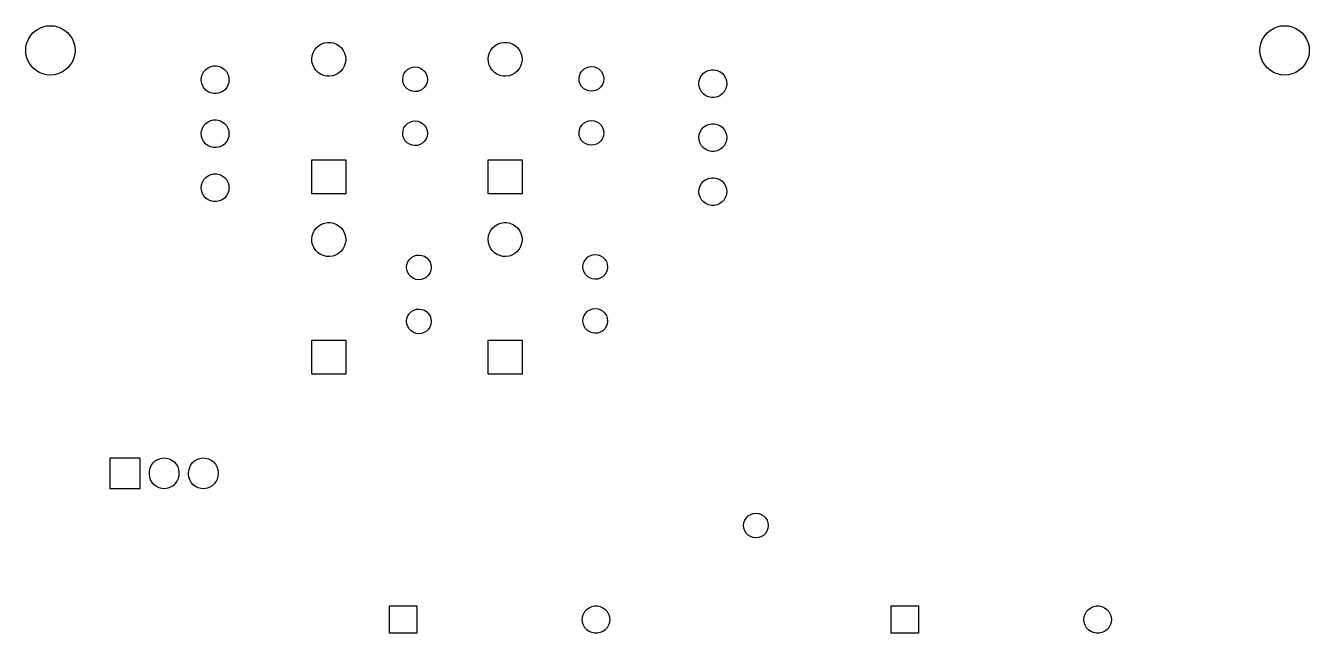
# Model space of a CAD drawing. Extents: x 78.4 to 161.6, y -136.6 to -50.4.
# Drawn here: x 78.4 to 161.6, y -89.8 to -50.4 of the extents above; entities that cross this region are included whole.
import ezdxf

# ---------------------------------------------------------------- set-up
doc = ezdxf.new("R2010")
doc.units = 0
doc.layers.add('BLACK', color=7, linetype='CONTINUOUS')

msp = doc.modelspace()

# ---------------------------------------------------------------- linework, layer by layer
at = {"layer": 'BLACK', "linetype": 'CONTINUOUS'}
for p, q in [((78.8686, -50.8686), (79.0595, -50.7056)), ((79.0595, -50.7056), (79.2736, -50.5744)), ((79.2736, -50.5744), (79.5056, -50.4783)), ((79.5056, -50.4783), (79.7497, -50.4197)), ((79.7497, -50.4197), (80, -50.4)), ((80, -50.4), (80.2503, -50.4197)), ((80.2503, -50.4197), (80.4944, -50.4783)), ((80.4944, -50.4783), (80.7264, -50.5744)), ((80.7264, -50.5744), (80.9405, -50.7056)), ((80.9405, -50.7056), (81.1314, -50.8686)), ((158.869, -50.8686), (159.06, -50.7056)), ((159.06, -50.7056), (159.274, -50.5744)), ((159.274, -50.5744), (159.506, -50.4783)), ((159.506, -50.4783), (159.75, -50.4197)), ((159.75, -50.4197), (160, -50.4)), ((160, -50.4), (160.25, -50.4197)), ((160.25, -50.4197), (160.494, -50.4783)), ((160.494, -50.4783), (160.726, -50.5744)), ((160.726, -50.5744), (160.94, -50.7056)), ((160.94, -50.7056), (161.131, -50.8686)), ((78.4197, -51.7497), (78.4783, -51.5056)), ((78.4783, -51.5056), (78.5744, -51.2736)), ((78.5744, -51.2736), (78.7056, -51.0595)), ((78.7056, -51.0595), (78.8686, -50.8686)), ((81.1314, -50.8686), (81.2944, -51.0595)), ((81.2944, -51.0595), (81.4256, -51.2736)), ((81.4256, -51.2736), (81.5217, -51.5056)), ((81.5217, -51.5056), (81.5803, -51.7497)), ((97.5704, -51.5852), (97.7593, -51.5155)), ((97.7593, -51.5155), (97.9577, -51.4814)), ((97.9577, -51.4814), (98.159, -51.484)), ((98.159, -51.484), (98.3564, -51.5233)), ((98.3564, -51.5233), (98.5434, -51.5979)), ((109, -51.5852), (109.189, -51.5155)), ((109.189, -51.5155), (109.388, -51.4814)), ((109.388, -51.4814), (109.589, -51.484)), ((109.589, -51.484), (109.786, -51.5233)), ((109.786, -51.5233), (109.973, -51.5979)), ((158.42, -51.7497), (158.478, -51.5056)), ((158.478, -51.5056), (158.574, -51.2736)), ((158.574, -51.2736), (158.706, -51.0595)), ((158.706, -51.0595), (158.869, -50.8686)), ((161.131, -50.8686), (161.294, -51.0595)), ((161.294, -51.0595), (161.426, -51.2736)), ((161.426, -51.2736), (161.522, -51.5056)), ((161.522, -51.5056), (161.58, -51.7497)), ((78.4, -52), (78.4197, -51.7497)), ((78.4197, -52.2503), (78.4, -52)), ((78.4783, -52.4944), (78.4197, -52.2503)), ((81.5803, -52.2503), (81.5217, -52.4944)), ((81.5803, -51.7497), (81.6, -52)), ((81.6, -52), (81.5803, -52.2503)), ((96.9444, -52.5492), (96.968, -52.3493)), ((96.968, -52.3493), (97.0277, -52.157)), ((97.0277, -52.157), (97.1215, -51.9789)), ((97.1215, -51.9789), (97.2461, -51.8208)), ((97.2461, -51.8208), (97.3974, -51.6881)), ((97.3974, -51.6881), (97.5704, -51.5852)), ((98.5434, -51.5979), (98.7136, -51.7053)), ((98.7136, -51.7053), (98.8615, -51.842)), ((98.8615, -51.842), (98.9819, -52.0033)), ((98.9819, -52.0033), (99.0709, -52.1838)), ((99.0709, -52.1838), (99.1256, -52.3775)), ((99.1256, -52.3775), (99.144, -52.578)), ((108.374, -52.5492), (108.398, -52.3493)), ((108.398, -52.3493), (108.458, -52.157)), ((108.458, -52.157), (108.551, -51.9789)), ((108.551, -51.9789), (108.676, -51.8208)), ((108.676, -51.8208), (108.827, -51.6881)), ((108.827, -51.6881), (109, -51.5852)), ((109.973, -51.5979), (110.144, -51.7053)), ((110.144, -51.7053), (110.291, -51.842)), ((110.291, -51.842), (110.412, -52.0033)), ((110.412, -52.0033), (110.501, -52.1838)), ((110.501, -52.1838), (110.556, -52.3775)), ((110.556, -52.3775), (110.574, -52.578)), ((158.4, -52), (158.42, -51.7497)), ((158.42, -52.2503), (158.4, -52)), ((158.478, -52.4944), (158.42, -52.2503)), ((161.58, -52.2503), (161.522, -52.4944)), ((161.58, -51.7497), (161.6, -52)), ((161.6, -52), (161.58, -52.2503)), ((78.5744, -52.7264), (78.4783, -52.4944)), ((78.7056, -52.9405), (78.5744, -52.7264)), ((78.8686, -53.1314), (78.7056, -52.9405)), ((79.0595, -53.2944), (78.8686, -53.1314)), ((81.1314, -53.1314), (80.9405, -53.2944)), ((81.2944, -52.9405), (81.1314, -53.1314)), ((81.4256, -52.7264), (81.2944, -52.9405)), ((81.5217, -52.4944), (81.4256, -52.7264)), ((89.9499, -53.375), (90.0758, -53.2352)), ((90.0758, -53.2352), (90.228, -53.1246)), ((90.228, -53.1246), (90.3999, -53.048)), ((90.3999, -53.048), (90.5839, -53.0089)), ((90.5839, -53.0089), (90.7721, -53.0089)), ((90.7721, -53.0089), (90.9561, -53.048)), ((90.9561, -53.048), (91.128, -53.1246)), ((91.128, -53.1246), (91.2802, -53.2352)), ((91.2802, -53.2352), (91.4061, -53.375)), ((96.9575, -52.7501), (96.9444, -52.5492)), ((97.0071, -52.9452), (96.9575, -52.7501)), ((97.0914, -53.128), (97.0071, -52.9452)), ((97.2076, -53.2924), (97.0914, -53.128)), ((98.9505, -53.201), (98.8218, -53.3558)), ((99.0489, -53.0254), (98.9505, -53.201)), ((99.1136, -52.8348), (99.0489, -53.0254)), ((99.1425, -52.6356), (99.1136, -52.8348)), ((99.144, -52.578), (99.1425, -52.6356)), ((103.017, -53.3704), (103.144, -53.2456)), ((103.144, -53.2456), (103.296, -53.1521)), ((103.296, -53.1521), (103.465, -53.0947)), ((103.465, -53.0947), (103.643, -53.076)), ((103.643, -53.076), (103.82, -53.0971)), ((103.82, -53.0971), (103.988, -53.157)), ((103.988, -53.157), (104.138, -53.2525)), ((108.388, -52.7501), (108.374, -52.5492)), ((108.437, -52.9452), (108.388, -52.7501)), ((108.521, -53.128), (108.437, -52.9452)), ((108.638, -53.2924), (108.521, -53.128)), ((110.381, -53.201), (110.252, -53.3558)), ((110.479, -53.0254), (110.381, -53.201)), ((110.544, -52.8348), (110.479, -53.0254)), ((110.572, -52.6356), (110.544, -52.8348)), ((110.574, -52.578), (110.572, -52.6356)), ((114.447, -53.3424), (114.574, -53.2176)), ((114.574, -53.2176), (114.726, -53.1241)), ((114.726, -53.1241), (114.895, -53.0667)), ((114.895, -53.0667), (115.073, -53.048)), ((115.073, -53.048), (115.25, -53.0691)), ((115.25, -53.0691), (115.418, -53.129)), ((115.418, -53.129), (115.568, -53.2245)), ((115.568, -53.2245), (115.694, -53.3511)), ((158.574, -52.7264), (158.478, -52.4944)), ((158.706, -52.9405), (158.574, -52.7264)), ((158.869, -53.1314), (158.706, -52.9405)), ((159.06, -53.2944), (158.869, -53.1314)), ((161.131, -53.1314), (160.94, -53.2944)), ((161.294, -52.9405), (161.131, -53.1314)), ((161.426, -52.7264), (161.294, -52.9405)), ((161.522, -52.4944), (161.426, -52.7264)), ((79.2736, -53.4256), (79.0595, -53.2944)), ((79.5056, -53.5217), (79.2736, -53.4256)), ((79.7497, -53.5803), (79.5056, -53.5217)), ((80, -53.6), (79.7497, -53.5803)), ((80.2503, -53.5803), (80, -53.6)), ((80.4944, -53.5217), (80.2503, -53.5803)), ((80.7264, -53.4256), (80.4944, -53.5217)), ((80.9405, -53.2944), (80.7264, -53.4256)), ((89.778, -53.904), (89.7977, -53.7169)), ((89.7977, -54.0911), (89.778, -53.904)), ((89.7977, -53.7169), (89.8558, -53.5379)), ((89.8558, -53.5379), (89.9499, -53.375)), ((91.4061, -53.375), (91.5002, -53.5379)), ((91.5002, -53.5379), (91.5583, -53.7169)), ((91.5583, -53.7169), (91.578, -53.904)), ((91.578, -53.904), (91.5583, -54.0911)), ((97.3517, -53.4329), (97.2076, -53.2924)), ((97.5191, -53.5447), (97.3517, -53.4329)), ((97.7041, -53.6242), (97.5191, -53.5447)), ((97.9004, -53.6686), (97.7041, -53.6242)), ((98.1016, -53.6765), (97.9004, -53.6686)), ((98.3008, -53.6476), (98.1016, -53.6765)), ((98.4914, -53.5829), (98.3008, -53.6476)), ((98.667, -53.4845), (98.4914, -53.5829)), ((98.8218, -53.3558), (98.667, -53.4845)), ((102.837, -53.8648), (102.859, -53.6879)), ((102.854, -54.0423), (102.837, -53.8648)), ((102.911, -54.2116), (102.854, -54.0423)), ((102.859, -53.6879), (102.92, -53.5203)), ((102.92, -53.5203), (103.017, -53.3704)), ((104.138, -53.2525), (104.264, -53.3791)), ((104.264, -53.3791), (104.358, -53.5303)), ((104.412, -54.075), (104.349, -54.2417)), ((104.358, -53.5303), (104.417, -53.6988)), ((104.437, -53.8983), (104.412, -54.075)), ((104.417, -53.6988), (104.437, -53.876)), ((104.437, -53.876), (104.437, -53.8983)), ((108.782, -53.4329), (108.638, -53.2924)), ((108.949, -53.5447), (108.782, -53.4329)), ((109.134, -53.6242), (108.949, -53.5447)), ((109.33, -53.6686), (109.134, -53.6242)), ((109.532, -53.6765), (109.33, -53.6686)), ((109.731, -53.6476), (109.532, -53.6765)), ((109.921, -53.5829), (109.731, -53.6476)), ((110.097, -53.4845), (109.921, -53.5829)), ((110.252, -53.3558), (110.097, -53.4845)), ((114.267, -53.8368), (114.289, -53.6599)), ((114.284, -54.0143), (114.267, -53.8368)), ((114.341, -54.1836), (114.284, -54.0143)), ((114.289, -53.6599), (114.35, -53.4923)), ((114.35, -53.4923), (114.447, -53.3424)), ((115.694, -53.3511), (115.788, -53.5023)), ((115.842, -54.047), (115.779, -54.2137)), ((115.788, -53.5023), (115.847, -53.6708)), ((115.867, -53.8703), (115.842, -54.047)), ((115.847, -53.6708), (115.867, -53.848)), ((115.867, -53.848), (115.867, -53.8703)), ((122.036, -54.158), (122.056, -53.9709)), ((122.056, -53.9709), (122.114, -53.7919)), ((122.114, -53.7919), (122.208, -53.629)), ((122.208, -53.629), (122.334, -53.4892)), ((122.334, -53.4892), (122.486, -53.3786)), ((122.486, -53.3786), (122.658, -53.302)), ((122.658, -53.302), (122.842, -53.2629)), ((122.842, -53.2629), (123.03, -53.2629)), ((123.03, -53.2629), (123.214, -53.302)), ((123.214, -53.302), (123.386, -53.3786)), ((123.386, -53.3786), (123.538, -53.4892)), ((123.538, -53.4892), (123.664, -53.629)), ((123.664, -53.629), (123.758, -53.7919)), ((123.758, -53.7919), (123.816, -53.9709)), ((123.816, -53.9709), (123.836, -54.158)), ((159.274, -53.4256), (159.06, -53.2944)), ((159.506, -53.5217), (159.274, -53.4256)), ((159.75, -53.5803), (159.506, -53.5217)), ((160, -53.6), (159.75, -53.5803)), ((160.25, -53.5803), (160, -53.6)), ((160.494, -53.5217), (160.25, -53.5803)), ((160.726, -53.4256), (160.494, -53.5217)), ((160.94, -53.2944), (160.726, -53.4256)), ((89.8558, -54.2701), (89.7977, -54.0911)), ((89.9499, -54.433), (89.8558, -54.2701)), ((90.0758, -54.5728), (89.9499, -54.433)), ((90.228, -54.6834), (90.0758, -54.5728)), ((90.3999, -54.76), (90.228, -54.6834)), ((90.5839, -54.7991), (90.3999, -54.76)), ((90.7721, -54.7991), (90.5839, -54.7991)), ((90.9561, -54.76), (90.7721, -54.7991)), ((91.128, -54.6834), (90.9561, -54.76)), ((91.2802, -54.5728), (91.128, -54.6834)), ((91.4061, -54.433), (91.2802, -54.5728)), ((91.5002, -54.2701), (91.4061, -54.433)), ((91.5583, -54.0911), (91.5002, -54.2701)), ((103.003, -54.3641), (102.911, -54.2116)), ((103.127, -54.4924), (103.003, -54.3641)), ((103.276, -54.5901), (103.127, -54.4924)), ((103.443, -54.6522), (103.276, -54.5901)), ((103.62, -54.6758), (103.443, -54.6522)), ((103.798, -54.6597), (103.62, -54.6758)), ((103.967, -54.6045), (103.798, -54.6597)), ((104.121, -54.5132), (103.967, -54.6045)), ((104.25, -54.3902), (104.121, -54.5132)), ((104.349, -54.2417), (104.25, -54.3902)), ((114.433, -54.3361), (114.341, -54.1836)), ((114.557, -54.4644), (114.433, -54.3361)), ((114.706, -54.5621), (114.557, -54.4644)), ((114.873, -54.6242), (114.706, -54.5621)), ((115.05, -54.6478), (114.873, -54.6242)), ((115.228, -54.6317), (115.05, -54.6478)), ((115.397, -54.5765), (115.228, -54.6317)), ((115.551, -54.4852), (115.397, -54.5765)), ((115.68, -54.3622), (115.551, -54.4852)), ((115.779, -54.2137), (115.68, -54.3622)), ((122.056, -54.3451), (122.036, -54.158)), ((122.114, -54.5241), (122.056, -54.3451)), ((122.208, -54.687), (122.114, -54.5241)), ((122.334, -54.8268), (122.208, -54.687)), ((122.486, -54.9374), (122.334, -54.8268)), ((123.538, -54.8268), (123.386, -54.9374)), ((123.664, -54.687), (123.538, -54.8268)), ((123.758, -54.5241), (123.664, -54.687)), ((123.816, -54.3451), (123.758, -54.5241)), ((123.836, -54.158), (123.816, -54.3451)), ((122.658, -55.014), (122.486, -54.9374)), ((122.842, -55.0531), (122.658, -55.014)), ((123.03, -55.0531), (122.842, -55.0531)), ((123.214, -55.014), (123.03, -55.0531)), ((123.386, -54.9374), (123.214, -55.014)), ((90.228, -56.6246), (90.3999, -56.548)), ((90.3999, -56.548), (90.5839, -56.5089)), ((90.5839, -56.5089), (90.7721, -56.5089)), ((90.7721, -56.5089), (90.9561, -56.548)), ((90.9561, -56.548), (91.128, -56.6246)), ((114.726, -56.6241), (114.895, -56.5667)), ((114.895, -56.5667), (115.073, -56.548)), ((115.073, -56.548), (115.25, -56.5691)), ((115.25, -56.5691), (115.418, -56.629)), ((89.778, -57.404), (89.7977, -57.2169)), ((89.7977, -57.5911), (89.778, -57.404)), ((89.7977, -57.2169), (89.8558, -57.0379)), ((89.8558, -57.0379), (89.9499, -56.875)), ((89.9499, -56.875), (90.0758, -56.7352)), ((90.0758, -56.7352), (90.228, -56.6246)), ((91.128, -56.6246), (91.2802, -56.7352)), ((91.2802, -56.7352), (91.4061, -56.875)), ((91.4061, -56.875), (91.5002, -57.0379)), ((91.5002, -57.0379), (91.5583, -57.2169)), ((91.5583, -57.2169), (91.578, -57.404)), ((91.578, -57.404), (91.5583, -57.5911)), ((102.837, -57.3648), (102.859, -57.1879)), ((102.854, -57.5423), (102.837, -57.3648)), ((102.859, -57.1879), (102.92, -57.0203)), ((102.92, -57.0203), (103.017, -56.8704)), ((103.017, -56.8704), (103.144, -56.7456)), ((103.144, -56.7456), (103.296, -56.6521)), ((103.296, -56.6521), (103.465, -56.5947)), ((103.465, -56.5947), (103.643, -56.576)), ((103.643, -56.576), (103.82, -56.5971)), ((103.82, -56.5971), (103.988, -56.657)), ((103.988, -56.657), (104.138, -56.7525)), ((104.138, -56.7525), (104.264, -56.8791)), ((104.264, -56.8791), (104.358, -57.0303)), ((104.358, -57.0303), (104.417, -57.1988)), ((104.437, -57.3983), (104.412, -57.575)), ((104.417, -57.1988), (104.437, -57.376)), ((104.437, -57.376), (104.437, -57.3983)), ((114.267, -57.3368), (114.289, -57.1599)), ((114.284, -57.5143), (114.267, -57.3368)), ((114.289, -57.1599), (114.35, -56.9923)), ((114.35, -56.9923), (114.447, -56.8424)), ((114.447, -56.8424), (114.574, -56.7176)), ((114.574, -56.7176), (114.726, -56.6241)), ((115.418, -56.629), (115.568, -56.7245)), ((115.568, -56.7245), (115.694, -56.8511)), ((115.694, -56.8511), (115.788, -57.0023)), ((115.788, -57.0023), (115.847, -57.1708)), ((115.867, -57.3703), (115.842, -57.547)), ((115.847, -57.1708), (115.867, -57.348)), ((115.867, -57.348), (115.867, -57.3703)), ((122.056, -57.4709), (122.114, -57.2919)), ((122.114, -57.2919), (122.208, -57.129)), ((122.208, -57.129), (122.334, -56.9892)), ((122.334, -56.9892), (122.486, -56.8786)), ((122.486, -56.8786), (122.658, -56.802)), ((122.658, -56.802), (122.842, -56.7629)), ((122.842, -56.7629), (123.03, -56.7629)), ((123.03, -56.7629), (123.214, -56.802)), ((123.214, -56.802), (123.386, -56.8786)), ((123.386, -56.8786), (123.538, -56.9892)), ((123.538, -56.9892), (123.664, -57.129)), ((123.664, -57.129), (123.758, -57.2919)), ((123.758, -57.2919), (123.816, -57.4709)), ((89.8558, -57.7701), (89.7977, -57.5911)), ((89.9499, -57.933), (89.8558, -57.7701)), ((90.0758, -58.0728), (89.9499, -57.933)), ((90.228, -58.1834), (90.0758, -58.0728)), ((90.3999, -58.26), (90.228, -58.1834)), ((91.128, -58.1834), (90.9561, -58.26)), ((91.2802, -58.0728), (91.128, -58.1834)), ((91.4061, -57.933), (91.2802, -58.0728)), ((91.5002, -57.7701), (91.4061, -57.933)), ((91.5583, -57.5911), (91.5002, -57.7701)), ((102.911, -57.7116), (102.854, -57.5423)), ((103.003, -57.8641), (102.911, -57.7116)), ((103.127, -57.9924), (103.003, -57.8641)), ((103.276, -58.0901), (103.127, -57.9924)), ((103.443, -58.1522), (103.276, -58.0901)), ((103.62, -58.1758), (103.443, -58.1522)), ((103.798, -58.1597), (103.62, -58.1758)), ((103.967, -58.1045), (103.798, -58.1597)), ((104.121, -58.0132), (103.967, -58.1045)), ((104.25, -57.8902), (104.121, -58.0132)), ((104.349, -57.7417), (104.25, -57.8902)), ((104.412, -57.575), (104.349, -57.7417)), ((114.341, -57.6836), (114.284, -57.5143)), ((114.433, -57.8361), (114.341, -57.6836)), ((114.557, -57.9644), (114.433, -57.8361)), ((114.706, -58.0621), (114.557, -57.9644)), ((114.873, -58.1242), (114.706, -58.0621)), ((115.05, -58.1478), (114.873, -58.1242)), ((115.228, -58.1317), (115.05, -58.1478)), ((115.397, -58.0765), (115.228, -58.1317)), ((115.551, -57.9852), (115.397, -58.0765)), ((115.68, -57.8622), (115.551, -57.9852)), ((115.779, -57.7137), (115.68, -57.8622)), ((115.842, -57.547), (115.779, -57.7137)), ((122.036, -57.658), (122.056, -57.4709)), ((122.056, -57.8451), (122.036, -57.658)), ((122.114, -58.0241), (122.056, -57.8451)), ((122.208, -58.187), (122.114, -58.0241)), ((122.334, -58.3268), (122.208, -58.187)), ((123.664, -58.187), (123.538, -58.3268)), ((123.758, -58.0241), (123.664, -58.187)), ((123.816, -57.8451), (123.758, -58.0241)), ((123.816, -57.4709), (123.836, -57.658)), ((123.836, -57.658), (123.816, -57.8451)), ((90.5839, -58.2991), (90.3999, -58.26)), ((90.7721, -58.2991), (90.5839, -58.2991)), ((90.9561, -58.26), (90.7721, -58.2991)), ((122.486, -58.4374), (122.334, -58.3268)), ((122.658, -58.514), (122.486, -58.4374)), ((122.842, -58.5531), (122.658, -58.514)), ((123.03, -58.5531), (122.842, -58.5531)), ((123.214, -58.514), (123.03, -58.5531)), ((123.386, -58.4374), (123.214, -58.514)), ((123.538, -58.3268), (123.386, -58.4374)), ((96.944, -61.298), (96.944, -59.098)), ((96.944, -59.098), (99.144, -59.098)), ((99.144, -59.098), (99.144, -61.298)), ((108.374, -61.298), (108.374, -59.098)), ((108.374, -59.098), (110.574, -59.098)), ((110.574, -59.098), (110.574, -61.298)), ((89.778, -60.904), (89.7977, -60.7169)), ((89.7977, -60.7169), (89.8558, -60.5379)), ((89.8558, -60.5379), (89.9499, -60.375)), ((89.9499, -60.375), (90.0758, -60.2352)), ((90.0758, -60.2352), (90.228, -60.1246)), ((90.228, -60.1246), (90.3999, -60.048)), ((90.3999, -60.048), (90.5839, -60.0089)), ((90.5839, -60.0089), (90.7721, -60.0089)), ((90.7721, -60.0089), (90.9561, -60.048)), ((90.9561, -60.048), (91.128, -60.1246)), ((91.128, -60.1246), (91.2802, -60.2352)), ((91.2802, -60.2352), (91.4061, -60.375)), ((91.4061, -60.375), (91.5002, -60.5379)), ((91.5002, -60.5379), (91.5583, -60.7169)), ((91.5583, -60.7169), (91.578, -60.904)), ((122.114, -60.7919), (122.208, -60.629)), ((122.208, -60.629), (122.334, -60.4892)), ((122.334, -60.4892), (122.486, -60.3786)), ((122.486, -60.3786), (122.658, -60.302)), ((122.658, -60.302), (122.842, -60.2629)), ((122.842, -60.2629), (123.03, -60.2629)), ((123.03, -60.2629), (123.214, -60.302)), ((123.214, -60.302), (123.386, -60.3786)), ((123.386, -60.3786), (123.538, -60.4892)), ((123.538, -60.4892), (123.664, -60.629)), ((123.664, -60.629), (123.758, -60.7919)), ((89.7977, -61.0911), (89.778, -60.904)), ((89.8558, -61.2701), (89.7977, -61.0911)), ((89.9499, -61.433), (89.8558, -61.2701)), ((90.0758, -61.5728), (89.9499, -61.433)), ((91.4061, -61.433), (91.2802, -61.5728)), ((91.5002, -61.2701), (91.4061, -61.433)), ((91.5583, -61.0911), (91.5002, -61.2701)), ((91.578, -60.904), (91.5583, -61.0911)), ((99.144, -61.298), (96.944, -61.298)), ((110.574, -61.298), (108.374, -61.298)), ((122.036, -61.158), (122.056, -60.9709)), ((122.056, -61.3451), (122.036, -61.158)), ((122.056, -60.9709), (122.114, -60.7919)), ((122.114, -61.5241), (122.056, -61.3451)), ((122.208, -61.687), (122.114, -61.5241)), ((123.758, -61.5241), (123.664, -61.687)), ((123.758, -60.7919), (123.816, -60.9709)), ((123.816, -61.3451), (123.758, -61.5241)), ((123.816, -60.9709), (123.836, -61.158)), ((123.836, -61.158), (123.816, -61.3451)), ((90.228, -61.6834), (90.0758, -61.5728)), ((90.3999, -61.76), (90.228, -61.6834)), ((90.5839, -61.7991), (90.3999, -61.76)), ((90.7721, -61.7991), (90.5839, -61.7991)), ((90.9561, -61.76), (90.7721, -61.7991)), ((91.128, -61.6834), (90.9561, -61.76)), ((91.2802, -61.5728), (91.128, -61.6834)), ((122.334, -61.8268), (122.208, -61.687)), ((122.486, -61.9374), (122.334, -61.8268)), ((122.658, -62.014), (122.486, -61.9374)), ((122.842, -62.0531), (122.658, -62.014)), ((123.03, -62.0531), (122.842, -62.0531)), ((123.214, -62.014), (123.03, -62.0531)), ((123.386, -61.9374), (123.214, -62.014)), ((123.538, -61.8268), (123.386, -61.9374)), ((123.664, -61.687), (123.538, -61.8268)), ((97.5704, -63.2692), (97.7593, -63.1995)), ((97.7593, -63.1995), (97.9577, -63.1654)), ((97.9577, -63.1654), (98.159, -63.168)), ((98.159, -63.168), (98.3564, -63.2073)), ((98.3564, -63.2073), (98.5434, -63.2819)), ((109, -63.2692), (109.189, -63.1995)), ((109.189, -63.1995), (109.388, -63.1654)), ((109.388, -63.1654), (109.589, -63.168)), ((109.589, -63.168), (109.786, -63.2073)), ((109.786, -63.2073), (109.973, -63.2819)), ((96.9444, -64.2332), (96.968, -64.0333)), ((96.968, -64.0333), (97.0277, -63.841)), ((97.0277, -63.841), (97.1215, -63.6629)), ((97.1215, -63.6629), (97.2461, -63.5048)), ((97.2461, -63.5048), (97.3974, -63.3721)), ((97.3974, -63.3721), (97.5704, -63.2692)), ((98.5434, -63.2819), (98.7136, -63.3893)), ((98.7136, -63.3893), (98.8615, -63.526)), ((98.8615, -63.526), (98.9819, -63.6873)), ((98.9819, -63.6873), (99.0709, -63.8678)), ((99.0709, -63.8678), (99.1256, -64.0615)), ((99.1256, -64.0615), (99.144, -64.262)), ((108.374, -64.2332), (108.398, -64.0333)), ((108.398, -64.0333), (108.458, -63.841)), ((108.458, -63.841), (108.551, -63.6629)), ((108.551, -63.6629), (108.676, -63.5048)), ((108.676, -63.5048), (108.827, -63.3721)), ((108.827, -63.3721), (109, -63.2692)), ((109.973, -63.2819), (110.144, -63.3893)), ((110.144, -63.3893), (110.291, -63.526)), ((110.291, -63.526), (110.412, -63.6873)), ((110.412, -63.6873), (110.501, -63.8678)), ((110.501, -63.8678), (110.556, -64.0615)), ((110.556, -64.0615), (110.574, -64.262)), ((96.9575, -64.4341), (96.9444, -64.2332)), ((97.0071, -64.6292), (96.9575, -64.4341)), ((97.0914, -64.812), (97.0071, -64.6292)), ((97.2076, -64.9764), (97.0914, -64.812)), ((98.9505, -64.885), (98.8218, -65.0398)), ((99.0489, -64.7094), (98.9505, -64.885)), ((99.1136, -64.5188), (99.0489, -64.7094)), ((99.1425, -64.3196), (99.1136, -64.5188)), ((99.144, -64.262), (99.1425, -64.3196)), ((108.388, -64.4341), (108.374, -64.2332)), ((108.437, -64.6292), (108.388, -64.4341)), ((108.521, -64.812), (108.437, -64.6292)), ((108.638, -64.9764), (108.521, -64.812)), ((110.381, -64.885), (110.252, -65.0398)), ((110.479, -64.7094), (110.381, -64.885)), ((110.544, -64.5188), (110.479, -64.7094)), ((110.572, -64.3196), (110.544, -64.5188)), ((110.574, -64.262), (110.572, -64.3196)), ((97.3517, -65.1169), (97.2076, -64.9764)), ((97.5191, -65.2287), (97.3517, -65.1169)), ((97.7041, -65.3082), (97.5191, -65.2287)), ((97.9004, -65.3526), (97.7041, -65.3082)), ((98.1016, -65.3605), (97.9004, -65.3526)), ((98.3008, -65.3316), (98.1016, -65.3605)), ((98.4914, -65.2669), (98.3008, -65.3316)), ((98.667, -65.1685), (98.4914, -65.2669)), ((98.8218, -65.0398), (98.667, -65.1685)), ((103.113, -65.8799), (103.174, -65.7123)), ((103.174, -65.7123), (103.271, -65.5624)), ((103.271, -65.5624), (103.398, -65.4376)), ((103.398, -65.4376), (103.55, -65.3441)), ((103.55, -65.3441), (103.719, -65.2867)), ((103.719, -65.2867), (103.897, -65.268)), ((103.897, -65.268), (104.074, -65.2891)), ((104.074, -65.2891), (104.242, -65.349)), ((104.242, -65.349), (104.392, -65.4445)), ((104.392, -65.4445), (104.518, -65.5711)), ((104.518, -65.5711), (104.612, -65.7223)), ((104.612, -65.7223), (104.671, -65.8908)), ((108.782, -65.1169), (108.638, -64.9764)), ((108.949, -65.2287), (108.782, -65.1169)), ((109.134, -65.3082), (108.949, -65.2287)), ((109.33, -65.3526), (109.134, -65.3082)), ((109.532, -65.3605), (109.33, -65.3526)), ((109.731, -65.3316), (109.532, -65.3605)), ((109.921, -65.2669), (109.731, -65.3316)), ((110.097, -65.1685), (109.921, -65.2669)), ((110.252, -65.0398), (110.097, -65.1685)), ((114.538, -65.8519), (114.599, -65.6843)), ((114.599, -65.6843), (114.696, -65.5344)), ((114.696, -65.5344), (114.823, -65.4096)), ((114.823, -65.4096), (114.975, -65.3161)), ((114.975, -65.3161), (115.144, -65.2587)), ((115.144, -65.2587), (115.322, -65.24)), ((115.322, -65.24), (115.499, -65.2611)), ((115.499, -65.2611), (115.667, -65.321)), ((115.667, -65.321), (115.817, -65.4165)), ((115.817, -65.4165), (115.943, -65.5431)), ((115.943, -65.5431), (116.037, -65.6943)), ((116.037, -65.6943), (116.096, -65.8628)), ((103.091, -66.0568), (103.113, -65.8799)), ((103.108, -66.2343), (103.091, -66.0568)), ((103.165, -66.4036), (103.108, -66.2343)), ((103.257, -66.5561), (103.165, -66.4036)), ((103.381, -66.6844), (103.257, -66.5561)), ((104.603, -66.4337), (104.504, -66.5822)), ((104.666, -66.267), (104.603, -66.4337)), ((104.691, -66.0903), (104.666, -66.267)), ((104.671, -65.8908), (104.691, -66.068)), ((104.691, -66.068), (104.691, -66.0903)), ((114.516, -66.0288), (114.538, -65.8519)), ((114.533, -66.2063), (114.516, -66.0288)), ((114.59, -66.3756), (114.533, -66.2063)), ((114.682, -66.5281), (114.59, -66.3756)), ((114.806, -66.6564), (114.682, -66.5281)), ((115.929, -66.5542), (115.8, -66.6772)), ((116.028, -66.4057), (115.929, -66.5542)), ((116.091, -66.239), (116.028, -66.4057)), ((116.116, -66.0623), (116.091, -66.239)), ((116.096, -65.8628), (116.116, -66.04)), ((116.116, -66.04), (116.116, -66.0623)), ((103.53, -66.7821), (103.381, -66.6844)), ((103.697, -66.8442), (103.53, -66.7821)), ((103.874, -66.8678), (103.697, -66.8442)), ((104.052, -66.8517), (103.874, -66.8678)), ((104.221, -66.7965), (104.052, -66.8517)), ((104.375, -66.7052), (104.221, -66.7965)), ((104.504, -66.5822), (104.375, -66.7052)), ((114.955, -66.7541), (114.806, -66.6564)), ((115.122, -66.8162), (114.955, -66.7541)), ((115.299, -66.8398), (115.122, -66.8162)), ((115.477, -66.8237), (115.299, -66.8398)), ((115.646, -66.7685), (115.477, -66.8237)), ((115.8, -66.6772), (115.646, -66.7685)), ((103.271, -69.0624), (103.398, -68.9376)), ((103.398, -68.9376), (103.55, -68.8441)), ((103.55, -68.8441), (103.719, -68.7867)), ((103.719, -68.7867), (103.897, -68.768)), ((103.897, -68.768), (104.074, -68.7891)), ((104.074, -68.7891), (104.242, -68.849)), ((104.242, -68.849), (104.392, -68.9445)), ((104.392, -68.9445), (104.518, -69.0711)), ((114.599, -69.1843), (114.696, -69.0344)), ((114.696, -69.0344), (114.823, -68.9096)), ((114.823, -68.9096), (114.975, -68.8161)), ((114.975, -68.8161), (115.144, -68.7587)), ((115.144, -68.7587), (115.322, -68.74)), ((115.322, -68.74), (115.499, -68.7611)), ((115.499, -68.7611), (115.667, -68.821)), ((115.667, -68.821), (115.817, -68.9165)), ((115.817, -68.9165), (115.943, -69.0431)), ((115.943, -69.0431), (116.037, -69.1943)), ((103.091, -69.5568), (103.113, -69.3799)), ((103.108, -69.7343), (103.091, -69.5568)), ((103.165, -69.9036), (103.108, -69.7343)), ((103.113, -69.3799), (103.174, -69.2123)), ((103.174, -69.2123), (103.271, -69.0624)), ((104.518, -69.0711), (104.612, -69.2223)), ((104.666, -69.767), (104.603, -69.9337)), ((104.612, -69.2223), (104.671, -69.3908)), ((104.691, -69.5903), (104.666, -69.767)), ((104.671, -69.3908), (104.691, -69.568)), ((104.691, -69.568), (104.691, -69.5903)), ((114.516, -69.5288), (114.538, -69.3519)), ((114.533, -69.7063), (114.516, -69.5288)), ((114.59, -69.8756), (114.533, -69.7063)), ((114.538, -69.3519), (114.599, -69.1843)), ((114.682, -70.0281), (114.59, -69.8756)), ((116.091, -69.739), (116.028, -69.9057)), ((116.037, -69.1943), (116.096, -69.3628)), ((116.116, -69.5623), (116.091, -69.739)), ((116.096, -69.3628), (116.116, -69.54)), ((116.116, -69.54), (116.116, -69.5623)), ((103.257, -70.0561), (103.165, -69.9036)), ((103.381, -70.1844), (103.257, -70.0561)), ((103.53, -70.2821), (103.381, -70.1844)), ((103.697, -70.3442), (103.53, -70.2821)), ((103.874, -70.3678), (103.697, -70.3442)), ((104.052, -70.3517), (103.874, -70.3678)), ((104.221, -70.2965), (104.052, -70.3517)), ((104.375, -70.2052), (104.221, -70.2965)), ((104.504, -70.0822), (104.375, -70.2052)), ((104.603, -69.9337), (104.504, -70.0822)), ((114.806, -70.1564), (114.682, -70.0281)), ((114.955, -70.2541), (114.806, -70.1564)), ((115.122, -70.3162), (114.955, -70.2541)), ((115.299, -70.3398), (115.122, -70.3162)), ((115.477, -70.3237), (115.299, -70.3398)), ((115.646, -70.2685), (115.477, -70.3237)), ((115.8, -70.1772), (115.646, -70.2685)), ((115.929, -70.0542), (115.8, -70.1772)), ((116.028, -69.9057), (115.929, -70.0542)), ((96.944, -72.982), (96.944, -70.782)), ((96.944, -70.782), (99.144, -70.782)), ((99.144, -70.782), (99.144, -72.982)), ((108.374, -72.982), (108.374, -70.782)), ((108.374, -70.782), (110.574, -70.782)), ((110.574, -70.782), (110.574, -72.982)), ((99.144, -72.982), (96.944, -72.982)), ((110.574, -72.982), (108.374, -72.982)), ((83.8835, -80.416), (83.8835, -78.416)), ((83.8835, -78.416), (85.7885, -78.416)), ((85.7885, -78.416), (85.7885, -80.416)), ((86.4681, -79.0805), (86.5445, -78.9038)), ((86.5445, -78.9038), (86.655, -78.7461)), ((86.655, -78.7461), (86.7948, -78.6138)), ((86.7948, -78.6138), (86.9585, -78.5124)), ((86.9585, -78.5124), (87.1391, -78.4459)), ((87.1391, -78.4459), (87.3295, -78.4171)), ((87.3295, -78.4171), (87.5217, -78.4272)), ((87.5217, -78.4272), (87.708, -78.4757)), ((87.708, -78.4757), (87.8807, -78.5607)), ((87.8807, -78.5607), (88.0329, -78.6787)), ((88.0329, -78.6787), (88.1581, -78.8249)), ((88.1581, -78.8249), (88.2515, -78.9933)), ((88.2515, -78.9933), (88.309, -79.177)), ((89.0081, -79.0805), (89.0845, -78.9038)), ((89.0845, -78.9038), (89.195, -78.7461)), ((89.195, -78.7461), (89.3348, -78.6138)), ((89.3348, -78.6138), (89.4985, -78.5124)), ((89.4985, -78.5124), (89.6791, -78.4459)), ((89.6791, -78.4459), (89.8695, -78.4171)), ((89.8695, -78.4171), (90.0617, -78.4272)), ((90.0617, -78.4272), (90.248, -78.4757)), ((90.248, -78.4757), (90.4207, -78.5607)), ((90.4207, -78.5607), (90.5729, -78.6787)), ((90.5729, -78.6787), (90.6981, -78.8249)), ((90.6981, -78.8249), (90.7915, -78.9933)), ((90.7915, -78.9933), (90.849, -79.177)), ((86.4235, -79.3685), (86.4287, -79.2689)), ((86.4235, -79.4635), (86.4235, -79.3685)), ((86.443, -79.655), (86.4235, -79.4635)), ((86.4287, -79.2689), (86.4681, -79.0805)), ((86.5005, -79.8387), (86.443, -79.655)), ((86.5939, -80.0071), (86.5005, -79.8387)), ((88.2839, -79.7515), (88.2075, -79.9282)), ((88.3233, -79.5631), (88.2839, -79.7515)), ((88.309, -79.177), (88.3285, -79.3685)), ((88.3285, -79.4635), (88.3233, -79.5631)), ((88.3285, -79.3685), (88.3285, -79.4635)), ((88.9635, -79.3685), (88.9687, -79.2689)), ((88.9635, -79.4635), (88.9635, -79.3685)), ((88.983, -79.655), (88.9635, -79.4635)), ((88.9687, -79.2689), (89.0081, -79.0805)), ((89.0405, -79.8387), (88.983, -79.655)), ((89.1339, -80.0071), (89.0405, -79.8387)), ((90.8239, -79.7515), (90.7475, -79.9282)), ((90.8633, -79.5631), (90.8239, -79.7515)), ((90.849, -79.177), (90.8685, -79.3685)), ((90.8685, -79.4635), (90.8633, -79.5631)), ((90.8685, -79.3685), (90.8685, -79.4635)), ((85.7885, -80.416), (83.8835, -80.416)), ((86.7191, -80.1533), (86.5939, -80.0071)), ((86.8713, -80.2713), (86.7191, -80.1533)), ((87.044, -80.3563), (86.8713, -80.2713)), ((87.2303, -80.4048), (87.044, -80.3563)), ((87.4225, -80.4149), (87.2303, -80.4048)), ((87.6129, -80.3861), (87.4225, -80.4149)), ((87.7935, -80.3196), (87.6129, -80.3861)), ((87.9572, -80.2182), (87.7935, -80.3196)), ((88.097, -80.0859), (87.9572, -80.2182)), ((88.2075, -79.9282), (88.097, -80.0859)), ((89.2591, -80.1533), (89.1339, -80.0071)), ((89.4113, -80.2713), (89.2591, -80.1533)), ((89.584, -80.3563), (89.4113, -80.2713)), ((89.7703, -80.4048), (89.584, -80.3563)), ((89.9625, -80.4149), (89.7703, -80.4048)), ((90.1529, -80.3861), (89.9625, -80.4149)), ((90.3335, -80.3196), (90.1529, -80.3861)), ((90.4972, -80.2182), (90.3335, -80.3196)), ((90.637, -80.0859), (90.4972, -80.2182)), ((90.7475, -79.9282), (90.637, -80.0859)), ((125.013, -82.4483), (125.11, -82.2984)), ((125.11, -82.2984), (125.237, -82.1736)), ((125.237, -82.1736), (125.389, -82.0801)), ((125.389, -82.0801), (125.558, -82.0227)), ((125.558, -82.0227), (125.736, -82.004)), ((125.736, -82.004), (125.913, -82.0251)), ((125.913, -82.0251), (126.081, -82.085)), ((126.081, -82.085), (126.231, -82.1805)), ((126.231, -82.1805), (126.357, -82.3071)), ((126.357, -82.3071), (126.451, -82.4583)), ((124.93, -82.7928), (124.952, -82.6159)), ((124.947, -82.9703), (124.93, -82.7928)), ((125.004, -83.1396), (124.947, -82.9703)), ((124.952, -82.6159), (125.013, -82.4483)), ((125.096, -83.2921), (125.004, -83.1396)), ((126.442, -83.1697), (126.343, -83.3182)), ((126.505, -83.003), (126.442, -83.1697)), ((126.451, -82.4583), (126.51, -82.6268)), ((126.53, -82.8263), (126.505, -83.003)), ((126.51, -82.6268), (126.53, -82.804)), ((126.53, -82.804), (126.53, -82.8263)), ((125.22, -83.4204), (125.096, -83.2921)), ((125.369, -83.5181), (125.22, -83.4204)), ((125.536, -83.5802), (125.369, -83.5181)), ((125.713, -83.6038), (125.536, -83.5802)), ((125.891, -83.5877), (125.713, -83.6038)), ((126.06, -83.5325), (125.891, -83.5877)), ((126.214, -83.4412), (126.06, -83.5325)), ((126.343, -83.3182), (126.214, -83.4412)), ((101.981, -89.789), (101.981, -88.011)), ((101.981, -88.011), (103.759, -88.011)), ((103.759, -88.011), (103.759, -89.789)), ((114.772, -88.2393), (114.922, -88.1301)), ((114.922, -88.1301), (115.092, -88.0545)), ((115.092, -88.0545), (115.274, -88.0159)), ((115.274, -88.0159), (115.46, -88.0159)), ((115.46, -88.0159), (115.642, -88.0545)), ((115.642, -88.0545), (115.811, -88.1301)), ((115.811, -88.1301), (115.962, -88.2393)), ((134.493, -89.789), (134.493, -88.011)), ((134.493, -88.011), (136.271, -88.011)), ((136.271, -88.011), (136.271, -89.789)), ((147.284, -88.2393), (147.434, -88.1301)), ((147.434, -88.1301), (147.604, -88.0545)), ((147.604, -88.0545), (147.786, -88.0159)), ((147.786, -88.0159), (147.972, -88.0159)), ((147.972, -88.0159), (148.154, -88.0545)), ((148.154, -88.0545), (148.323, -88.1301)), ((148.323, -88.1301), (148.474, -88.2393)), ((114.478, -88.9), (114.497, -88.7152)), ((114.497, -89.0848), (114.478, -88.9)), ((114.497, -88.7152), (114.555, -88.5384)), ((114.555, -88.5384), (114.648, -88.3775)), ((114.648, -88.3775), (114.772, -88.2393)), ((115.962, -88.2393), (116.086, -88.3775)), ((116.086, -88.3775), (116.179, -88.5384)), ((116.179, -88.5384), (116.236, -88.7152)), ((116.236, -88.7152), (116.256, -88.9)), ((116.256, -88.9), (116.236, -89.0848)), ((146.99, -88.9), (147.009, -88.7152)), ((147.009, -89.0848), (146.99, -88.9)), ((147.009, -88.7152), (147.067, -88.5384)), ((147.067, -88.5384), (147.16, -88.3775)), ((147.16, -88.3775), (147.284, -88.2393)), ((148.474, -88.2393), (148.598, -88.3775)), ((148.598, -88.3775), (148.691, -88.5384)), ((148.691, -88.5384), (148.748, -88.7152)), ((148.748, -88.7152), (148.768, -88.9)), ((148.768, -88.9), (148.748, -89.0848)), ((103.759, -89.789), (101.981, -89.789)), ((114.555, -89.2616), (114.497, -89.0848)), ((114.648, -89.4225), (114.555, -89.2616)), ((114.772, -89.5607), (114.648, -89.4225)), ((114.922, -89.6699), (114.772, -89.5607)), ((115.092, -89.7455), (114.922, -89.6699)), ((115.274, -89.7841), (115.092, -89.7455)), ((115.46, -89.7841), (115.274, -89.7841)), ((115.642, -89.7455), (115.46, -89.7841)), ((115.811, -89.6699), (115.642, -89.7455)), ((115.962, -89.5607), (115.811, -89.6699)), ((116.086, -89.4225), (115.962, -89.5607)), ((116.179, -89.2616), (116.086, -89.4225)), ((116.236, -89.0848), (116.179, -89.2616)), ((136.271, -89.789), (134.493, -89.789)), ((147.067, -89.2616), (147.009, -89.0848)), ((147.16, -89.4225), (147.067, -89.2616)), ((147.284, -89.5607), (147.16, -89.4225)), ((147.434, -89.6699), (147.284, -89.5607)), ((147.604, -89.7455), (147.434, -89.6699)), ((147.786, -89.7841), (147.604, -89.7455)), ((147.972, -89.7841), (147.786, -89.7841)), ((148.154, -89.7455), (147.972, -89.7841)), ((148.323, -89.6699), (148.154, -89.7455)), ((148.474, -89.5607), (148.323, -89.6699)), ((148.598, -89.4225), (148.474, -89.5607)), ((148.691, -89.2616), (148.598, -89.4225)), ((148.748, -89.0848), (148.691, -89.2616))]:
    msp.add_line(p, q, dxfattribs=at)

doc.saveas('drawing.dxf')
